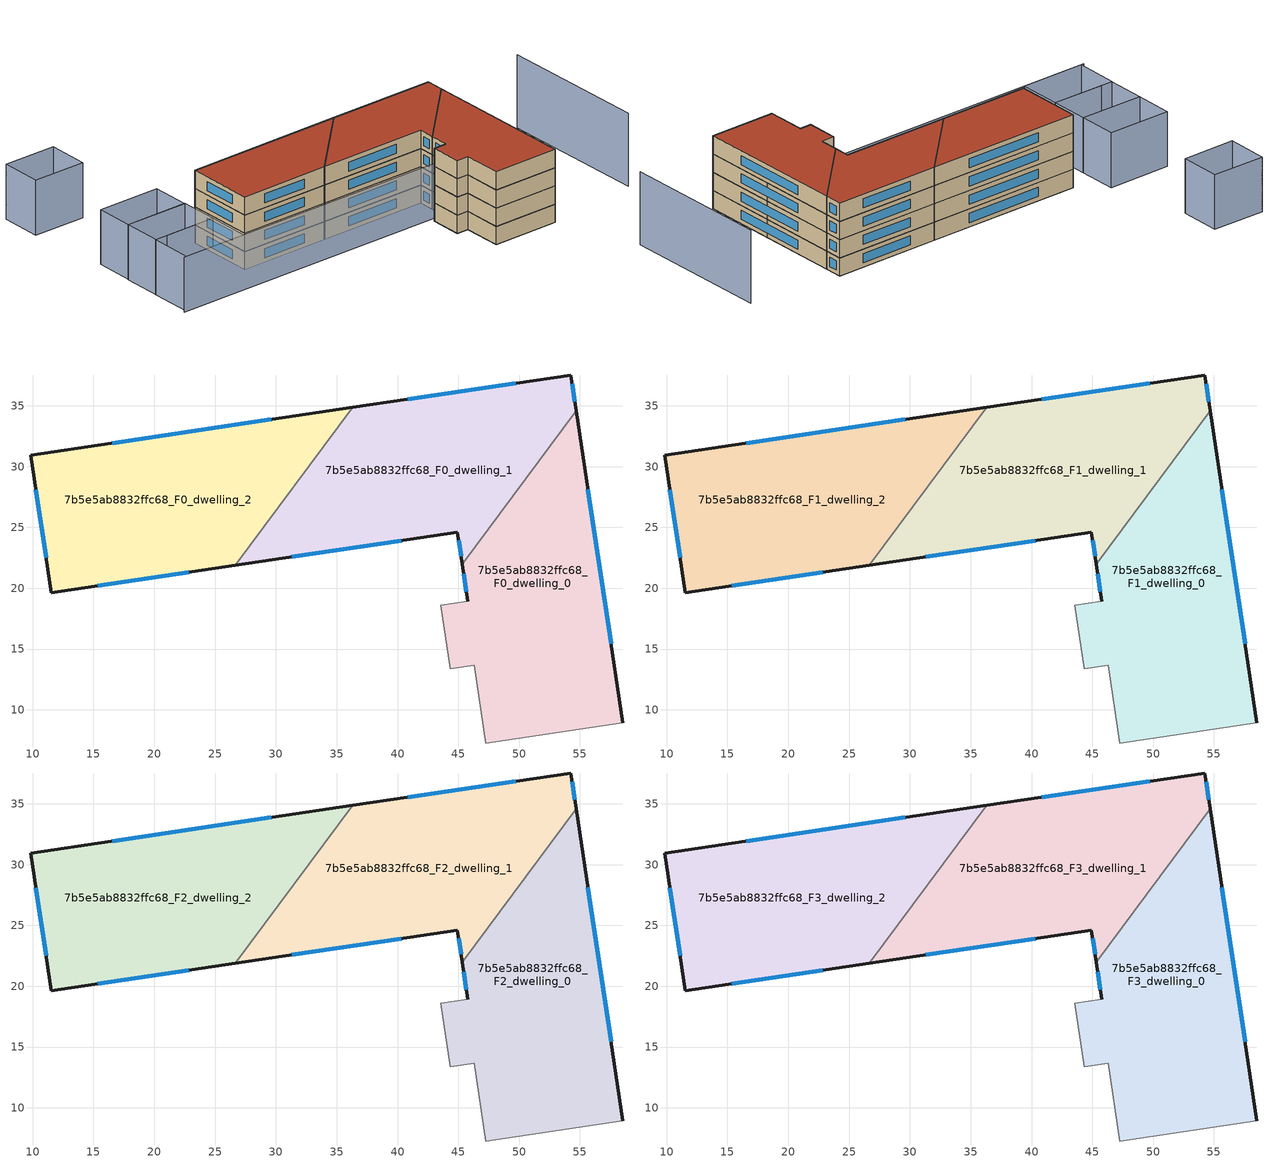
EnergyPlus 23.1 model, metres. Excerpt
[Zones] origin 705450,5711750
7b5e5ab8832ffc68_F0_dwelling_0
 floor ground (EU_floor_Construction): 58.52,8.95 54.69,34.61 45.32,21.97 45.77,18.95 43.56,18.62 44.34,13.39 46.31,13.68 47.26,7.28 z0
 wall outside (EU_wall_Construction): 45.77,18.95 45.32,21.97 / 54.69,34.61 58.52,8.95 z0:3
 wall adiabatic (EU_wall_Construction): 58.52,8.95 47.26,7.28 46.31,13.68 44.34,13.39 43.56,18.62 45.77,18.95 z0:3
 wall to 7b5e5ab8832ffc68_F0_dwelling_1 (EU_wall_Construction): 45.32,21.97 54.69,34.61 z0:3
 window (EU_Window_Construction): 45.66,19.71 45.43,21.21 / 55.66,28.12 57.55,15.44 z0.76:2.24
7b5e5ab8832ffc68_F0_dwelling_1
 floor ground (EU_floor_Construction): 45.32,21.97 54.69,34.61 54.25,37.53 36.3,34.87 26.68,21.89 44.93,24.6 z0
 wall outside (EU_wall_Construction): 45.32,21.97 44.93,24.6 26.68,21.89 / 36.3,34.87 54.25,37.53 54.69,34.61 z0:3
 wall to 7b5e5ab8832ffc68_F0_dwelling_2 (EU_wall_Construction): 26.68,21.89 36.3,34.87 z0:3
 window (EU_Window_Construction): 54.36,36.79 54.58,35.34 / 45.22,22.64 45.03,23.94 / 40.31,23.92 31.29,22.58 / 40.84,35.54 49.71,36.86 z0.76:2.24
7b5e5ab8832ffc68_F0_dwelling_2
 floor ground (EU_floor_Construction): 26.68,21.89 36.3,34.87 9.85,30.94 11.53,19.64 z0
 wall outside (EU_wall_Construction): 26.68,21.89 11.53,19.64 9.85,30.94 36.3,34.87 z0:3
 window (EU_Window_Construction): 22.85,21.32 15.36,20.21 / 11.1,22.5 10.27,28.09 / 16.54,31.94 29.61,33.87 z0.76:2.24
7b5e5ab8832ffc68_F1_dwelling_0
 floor to 7b5e5ab8832ffc68_F0_dwelling_0 (EU_floor_Construction): 58.52,8.95 54.69,34.61 45.32,21.97 45.77,18.95 43.56,18.62 44.34,13.39 46.31,13.68 47.26,7.28 z3
 wall outside (EU_wall_Construction): 45.77,18.95 45.32,21.97 / 54.69,34.61 58.52,8.95 z3:6
 wall adiabatic (EU_wall_Construction): 58.52,8.95 47.26,7.28 46.31,13.68 44.34,13.39 43.56,18.62 45.77,18.95 z3:6
 wall to 7b5e5ab8832ffc68_F1_dwelling_1 (EU_wall_Construction): 45.32,21.97 54.69,34.61 z3:6
 window (EU_Window_Construction): 45.66,19.71 45.43,21.21 / 55.66,28.12 57.55,15.44 z3.76:5.24
7b5e5ab8832ffc68_F1_dwelling_1
 floor to 7b5e5ab8832ffc68_F0_dwelling_1 (EU_floor_Construction): 45.32,21.97 54.69,34.61 54.25,37.53 36.3,34.87 26.68,21.89 44.93,24.6 z3
 wall outside (EU_wall_Construction): 45.32,21.97 44.93,24.6 26.68,21.89 / 36.3,34.87 54.25,37.53 54.69,34.61 z3:6
 wall to 7b5e5ab8832ffc68_F1_dwelling_2 (EU_wall_Construction): 26.68,21.89 36.3,34.87 z3:6
 window (EU_Window_Construction): 54.36,36.79 54.58,35.34 / 45.22,22.64 45.03,23.94 / 40.31,23.92 31.29,22.58 / 40.84,35.54 49.71,36.86 z3.76:5.24
7b5e5ab8832ffc68_F1_dwelling_2
 floor to 7b5e5ab8832ffc68_F0_dwelling_2 (EU_floor_Construction): 26.68,21.89 36.3,34.87 9.85,30.94 11.53,19.64 z3
 wall outside (EU_wall_Construction): 26.68,21.89 11.53,19.64 9.85,30.94 36.3,34.87 z3:6
 window (EU_Window_Construction): 22.85,21.32 15.36,20.21 / 11.1,22.5 10.27,28.09 / 16.54,31.94 29.61,33.87 z3.76:5.24
7b5e5ab8832ffc68_F2_dwelling_0
 floor to 7b5e5ab8832ffc68_F1_dwelling_0 (EU_floor_Construction): 58.52,8.95 54.69,34.61 45.32,21.97 45.77,18.95 43.56,18.62 44.34,13.39 46.31,13.68 47.26,7.28 z6
 wall outside (EU_wall_Construction): 45.77,18.95 45.32,21.97 / 54.69,34.61 58.52,8.95 z6:9
 wall adiabatic (EU_wall_Construction): 58.52,8.95 47.26,7.28 46.31,13.68 44.34,13.39 43.56,18.62 45.77,18.95 z6:9
 wall to 7b5e5ab8832ffc68_F2_dwelling_1 (EU_wall_Construction): 45.32,21.97 54.69,34.61 z6:9
 window (EU_Window_Construction): 45.66,19.71 45.43,21.21 / 55.66,28.12 57.55,15.44 z6.76:8.24
7b5e5ab8832ffc68_F2_dwelling_1
 floor to 7b5e5ab8832ffc68_F1_dwelling_1 (EU_floor_Construction): 45.32,21.97 54.69,34.61 54.25,37.53 36.3,34.87 26.68,21.89 44.93,24.6 z6
 wall outside (EU_wall_Construction): 45.32,21.97 44.93,24.6 26.68,21.89 / 36.3,34.87 54.25,37.53 54.69,34.61 z6:9
 wall to 7b5e5ab8832ffc68_F2_dwelling_2 (EU_wall_Construction): 26.68,21.89 36.3,34.87 z6:9
 window (EU_Window_Construction): 54.36,36.79 54.58,35.34 / 45.22,22.64 45.03,23.94 / 40.31,23.92 31.29,22.58 / 40.84,35.54 49.71,36.86 z6.76:8.24
7b5e5ab8832ffc68_F2_dwelling_2
 floor to 7b5e5ab8832ffc68_F1_dwelling_2 (EU_floor_Construction): 26.68,21.89 36.3,34.87 9.85,30.94 11.53,19.64 z6
 wall outside (EU_wall_Construction): 26.68,21.89 11.53,19.64 9.85,30.94 36.3,34.87 z6:9
 window (EU_Window_Construction): 22.85,21.32 15.36,20.21 / 11.1,22.5 10.27,28.09 / 16.54,31.94 29.61,33.87 z6.76:8.24
7b5e5ab8832ffc68_F3_dwelling_0
 floor to 7b5e5ab8832ffc68_F2_dwelling_0 (EU_floor_Construction): 58.52,8.95 54.69,34.61 45.32,21.97 45.77,18.95 43.56,18.62 44.34,13.39 46.31,13.68 47.26,7.28 z9
 wall outside (EU_wall_Construction): 45.77,18.95 45.32,21.97 / 54.69,34.61 58.52,8.95 z9:12
 wall adiabatic (EU_wall_Construction): 58.52,8.95 47.26,7.28 46.31,13.68 44.34,13.39 43.56,18.62 45.77,18.95 z9:12
 wall to 7b5e5ab8832ffc68_F3_dwelling_1 (EU_wall_Construction): 45.32,21.97 54.69,34.61 z9:12
 window (EU_Window_Construction): 45.66,19.71 45.43,21.21 / 55.66,28.12 57.55,15.44 z9.76:11.24
 roof outside (EU_roof_Construction): 54.69,34.61 58.52,8.95 47.26,7.28 46.31,13.68 44.34,13.39 43.56,18.62 45.77,18.95 45.32,21.97 z12
7b5e5ab8832ffc68_F3_dwelling_1
 floor to 7b5e5ab8832ffc68_F2_dwelling_1 (EU_floor_Construction): 45.32,21.97 54.69,34.61 54.25,37.53 36.3,34.87 26.68,21.89 44.93,24.6 z9
 wall outside (EU_wall_Construction): 45.32,21.97 44.93,24.6 26.68,21.89 / 36.3,34.87 54.25,37.53 54.69,34.61 z9:12
 wall to 7b5e5ab8832ffc68_F3_dwelling_2 (EU_wall_Construction): 26.68,21.89 36.3,34.87 z9:12
 window (EU_Window_Construction): 54.36,36.79 54.58,35.34 / 45.22,22.64 45.03,23.94 / 40.31,23.92 31.29,22.58 / 40.84,35.54 49.71,36.86 z9.76:11.24
 roof outside (EU_roof_Construction): 54.25,37.53 54.69,34.61 45.32,21.97 44.93,24.6 26.68,21.89 36.3,34.87 z12
7b5e5ab8832ffc68_F3_dwelling_2
 floor to 7b5e5ab8832ffc68_F2_dwelling_2 (EU_floor_Construction): 26.68,21.89 36.3,34.87 9.85,30.94 11.53,19.64 z9
 wall outside (EU_wall_Construction): 26.68,21.89 11.53,19.64 9.85,30.94 36.3,34.87 z9:12
 window (EU_Window_Construction): 22.85,21.32 15.36,20.21 / 11.1,22.5 10.27,28.09 / 16.54,31.94 29.61,33.87 z9.76:11.24
 roof outside (EU_roof_Construction): 36.3,34.87 26.68,21.89 11.53,19.64 9.85,30.94 z12
shading: -3.23,12.57 56.65,21.23 / 0.3,46.67 -8.62,45.42 / -8.62,45.42 -9.57,52.18 / -9.57,52.18 -0.64,53.44 / -0.64,53.44 0.3,46.67 / 8.03,14.2 -2.78,12.64 / -2.78,12.64 -3.79,19.66 / -3.79,19.66 7.02,21.22 / 7.02,21.22 8.03,14.2 / 6.96,21.22 -3.74,19.67 / -3.74,19.67 -4.66,25.98 / -4.66,25.98 6.05,27.52 / 6.05,27.52 6.96,21.22 / -5.53,32.28 5.12,33.81 / 5.12,33.81 6.03,27.51 / 6.03,27.51 -4.62,25.98 / -4.62,25.98 -5.53,32.28 z0:9; 73.79,13.4 69.93,38.12 z0:12
[Building]
EU S2 Campaign: North Axis=0; Terrain=City; Solar Distribution=FullExterior
[Site:Location]
London: Latitude=51.5; Longitude=-0.5; Time Zone=0; Elevation=25
[SizingPeriod:WeatherFileDays]
AnnualSizingPeriod: Begin Month=1; Begin Day of Month=1; End Month=12; End Day of Month=31; Day of Week for Start Day=Monday; Use Weather File Daylight Saving Period=No; Use Weather File Rain and Snow Indicators=No
[MATERIAL]
EU_InternalMass_Material: Roughness=MediumRough; Thickness=0.1; Conductivity=1; Density=1800; Specific Heat=900; Thermal Absorptance=0.9; Solar Absorptance=0.7; Visible Absorptance=0.7
[MATERIAL:NOMASS] Roughness=MediumRough; Thermal Absorptance=0.9; Solar Absorptance=0.7; Visible Absorptance=0.7
Name | Thermal Resistance
EU_wall_NoMass | 0.655885
EU_roof_NoMass | 2.70553
EU_floor_NoMass | 2.16442
[WINDOWMATERIAL:SIMPLEGLAZINGSYSTEM]
EU_Window_SimpleGlazing: UFactor=2.91071; Solar Heat Gain Coefficient=0.76; Visible Transmittance=0.76
[CONSTRUCTION]
EU_wall_Construction: EU_wall_NoMass
EU_roof_Construction: EU_roof_NoMass
EU_floor_Construction: EU_floor_NoMass
EU_InternalMass_Construction: EU_InternalMass_Material
EU_Window_Construction: EU_Window_SimpleGlazing
[ZONE] Type=1; Multiplier=1; Ceiling Height=autocalculate; Floor Area=autocalculate; Part of Total Floor Area=Yes
Name | Volume
7b5e5ab8832ffc68_F0_dwelling_0; 7b5e5ab8832ffc68_F1_dwelling_0; 7b5e5ab8832ffc68_F2_dwelling_0; 7b5e5ab8832ffc68_F3_dwelling_0 | 720.751
7b5e5ab8832ffc68_F0_dwelling_1; 7b5e5ab8832ffc68_F1_dwelling_1; 7b5e5ab8832ffc68_F2_dwelling_1; 7b5e5ab8832ffc68_F3_dwelling_1 | 720.735
7b5e5ab8832ffc68_F0_dwelling_2 | 720.749
7b5e5ab8832ffc68_F1_dwelling_2; 7b5e5ab8832ffc68_F2_dwelling_2; 7b5e5ab8832ffc68_F3_dwelling_2 | 720.748
[INTERNALMASS] Construction=EU_InternalMass_Construction
Name | Zone or ZoneList | Surface Area
7b5e5ab8832ffc68_F0_dwelling_0_EU_InternalMass | 7b5e5ab8832ffc68_F0_dwelling_0 | 240.25
7b5e5ab8832ffc68_F0_dwelling_1_EU_InternalMass | 7b5e5ab8832ffc68_F0_dwelling_1 | 240.245
7b5e5ab8832ffc68_F0_dwelling_2_EU_InternalMass | 7b5e5ab8832ffc68_F0_dwelling_2 | 240.249
7b5e5ab8832ffc68_F1_dwelling_0_EU_InternalMass | 7b5e5ab8832ffc68_F1_dwelling_0 | 240.25
7b5e5ab8832ffc68_F1_dwelling_1_EU_InternalMass | 7b5e5ab8832ffc68_F1_dwelling_1 | 240.245
7b5e5ab8832ffc68_F1_dwelling_2_EU_InternalMass | 7b5e5ab8832ffc68_F1_dwelling_2 | 240.249
7b5e5ab8832ffc68_F2_dwelling_0_EU_InternalMass | 7b5e5ab8832ffc68_F2_dwelling_0 | 240.25
7b5e5ab8832ffc68_F2_dwelling_1_EU_InternalMass | 7b5e5ab8832ffc68_F2_dwelling_1 | 240.245
7b5e5ab8832ffc68_F2_dwelling_2_EU_InternalMass | 7b5e5ab8832ffc68_F2_dwelling_2 | 240.249
7b5e5ab8832ffc68_F3_dwelling_0_EU_InternalMass | 7b5e5ab8832ffc68_F3_dwelling_0 | 240.25
7b5e5ab8832ffc68_F3_dwelling_1_EU_InternalMass | 7b5e5ab8832ffc68_F3_dwelling_1 | 240.245
7b5e5ab8832ffc68_F3_dwelling_2_EU_InternalMass | 7b5e5ab8832ffc68_F3_dwelling_2 | 240.249
[OTHEREQUIPMENT] Fuel Type=Electricity; Design Level Calculation Method=Watts/Area; Power per Zone Floor Area=1; Fraction Latent=0; Fraction Radiant=0; Fraction Lost=0; Carbon Dioxide Generation Rate=0; EndUse Subcategory=EU_Step8_InternalGains
Name | Zone or ZoneList or Space or SpaceList | Schedule
EU_Step8_InternalGain_7b5e5ab8832ffc68_F0_dwelling_0_f000 | 7b5e5ab8832ffc68_F0_dwelling_0 | EU_Step8_GainSchedule_7b5e5ab8832ffc68_F0_dwelling_0_f000
EU_Step8_InternalGain_7b5e5ab8832ffc68_F0_dwelling_1_f000 | 7b5e5ab8832ffc68_F0_dwelling_1 | EU_Step8_GainSchedule_7b5e5ab8832ffc68_F0_dwelling_1_f000
EU_Step8_InternalGain_7b5e5ab8832ffc68_F0_dwelling_2_f000 | 7b5e5ab8832ffc68_F0_dwelling_2 | EU_Step8_GainSchedule_7b5e5ab8832ffc68_F0_dwelling_2_f000
EU_Step8_InternalGain_7b5e5ab8832ffc68_F1_dwelling_0_f000 | 7b5e5ab8832ffc68_F1_dwelling_0 | EU_Step8_GainSchedule_7b5e5ab8832ffc68_F1_dwelling_0_f000
EU_Step8_InternalGain_7b5e5ab8832ffc68_F1_dwelling_1_f000 | 7b5e5ab8832ffc68_F1_dwelling_1 | EU_Step8_GainSchedule_7b5e5ab8832ffc68_F1_dwelling_1_f000
EU_Step8_InternalGain_7b5e5ab8832ffc68_F1_dwelling_2_f000 | 7b5e5ab8832ffc68_F1_dwelling_2 | EU_Step8_GainSchedule_7b5e5ab8832ffc68_F1_dwelling_2_f000
EU_Step8_InternalGain_7b5e5ab8832ffc68_F2_dwelling_0_f000 | 7b5e5ab8832ffc68_F2_dwelling_0 | EU_Step8_GainSchedule_7b5e5ab8832ffc68_F2_dwelling_0_f000
EU_Step8_InternalGain_7b5e5ab8832ffc68_F2_dwelling_1_f000 | 7b5e5ab8832ffc68_F2_dwelling_1 | EU_Step8_GainSchedule_7b5e5ab8832ffc68_F2_dwelling_1_f000
EU_Step8_InternalGain_7b5e5ab8832ffc68_F2_dwelling_2_f000 | 7b5e5ab8832ffc68_F2_dwelling_2 | EU_Step8_GainSchedule_7b5e5ab8832ffc68_F2_dwelling_2_f000
EU_Step8_InternalGain_7b5e5ab8832ffc68_F3_dwelling_0_f000 | 7b5e5ab8832ffc68_F3_dwelling_0 | EU_Step8_GainSchedule_7b5e5ab8832ffc68_F3_dwelling_0_f000
EU_Step8_InternalGain_7b5e5ab8832ffc68_F3_dwelling_1_f000 | 7b5e5ab8832ffc68_F3_dwelling_1 | EU_Step8_GainSchedule_7b5e5ab8832ffc68_F3_dwelling_1_f000
EU_Step8_InternalGain_7b5e5ab8832ffc68_F3_dwelling_2_f000 | 7b5e5ab8832ffc68_F3_dwelling_2 | EU_Step8_GainSchedule_7b5e5ab8832ffc68_F3_dwelling_2_f000
[ZONEVENTILATION:DESIGNFLOWRATE] Schedule=EU_AlwaysOn; Design Flow Rate Calculation Method=AirChanges/Hour; Air Changes per Hour=0.462017; Ventilation Type=Natural; Fan Pressure Rise=0; Fan Total Efficiency=1; Constant Term Coefficient=1; Temperature Term Coefficient=0; Velocity Term Coefficient=0; Velocity Squared Term Coefficient=0; Minimum Indoor Temperature=-100; Maximum Indoor Temperature=100; Delta Temperature=-100; Minimum Outdoor Temperature=-100; Maximum Outdoor Temperature=100; Maximum Wind Speed=40
Name | Zone or ZoneList or Space or SpaceList
EU_ConstantAir_7b5e5ab8832ffc68_F0_dwelling_0 | 7b5e5ab8832ffc68_F0_dwelling_0
EU_ConstantAir_7b5e5ab8832ffc68_F0_dwelling_1 | 7b5e5ab8832ffc68_F0_dwelling_1
EU_ConstantAir_7b5e5ab8832ffc68_F0_dwelling_2 | 7b5e5ab8832ffc68_F0_dwelling_2
EU_ConstantAir_7b5e5ab8832ffc68_F1_dwelling_0 | 7b5e5ab8832ffc68_F1_dwelling_0
EU_ConstantAir_7b5e5ab8832ffc68_F1_dwelling_1 | 7b5e5ab8832ffc68_F1_dwelling_1
EU_ConstantAir_7b5e5ab8832ffc68_F1_dwelling_2 | 7b5e5ab8832ffc68_F1_dwelling_2
EU_ConstantAir_7b5e5ab8832ffc68_F2_dwelling_0 | 7b5e5ab8832ffc68_F2_dwelling_0
EU_ConstantAir_7b5e5ab8832ffc68_F2_dwelling_1 | 7b5e5ab8832ffc68_F2_dwelling_1
EU_ConstantAir_7b5e5ab8832ffc68_F2_dwelling_2 | 7b5e5ab8832ffc68_F2_dwelling_2
EU_ConstantAir_7b5e5ab8832ffc68_F3_dwelling_0 | 7b5e5ab8832ffc68_F3_dwelling_0
EU_ConstantAir_7b5e5ab8832ffc68_F3_dwelling_1 | 7b5e5ab8832ffc68_F3_dwelling_1
EU_ConstantAir_7b5e5ab8832ffc68_F3_dwelling_2 | 7b5e5ab8832ffc68_F3_dwelling_2
[HVACTEMPLATE:THERMOSTAT] Constant Heating Setpoint=20; Constant Cooling Setpoint=50
EU_HeatOnly_7b5e5ab8832ffc68_F0_dwelling_0; EU_HeatOnly_7b5e5ab8832ffc68_F0_dwelling_1; EU_HeatOnly_7b5e5ab8832ffc68_F0_dwelling_2; EU_HeatOnly_7b5e5ab8832ffc68_F1_dwelling_0; EU_HeatOnly_7b5e5ab8832ffc68_F1_dwelling_1; EU_HeatOnly_7b5e5ab8832ffc68_F1_dwelling_2; EU_HeatOnly_7b5e5ab8832ffc68_F2_dwelling_0; EU_HeatOnly_7b5e5ab8832ffc68_F2_dwelling_1; EU_HeatOnly_7b5e5ab8832ffc68_F2_dwelling_2; EU_HeatOnly_7b5e5ab8832ffc68_F3_dwelling_0; EU_HeatOnly_7b5e5ab8832ffc68_F3_dwelling_1; EU_HeatOnly_7b5e5ab8832ffc68_F3_dwelling_2
[HVACTEMPLATE:ZONE:IDEALLOADSAIRSYSTEM] System Availability Schedule=EU_AlwaysOn; Maximum Heating Supply Air Temperature=50; Minimum Cooling Supply Air Temperature=13; Maximum Heating Supply Air Humidity Ratio=0.0156; Minimum Cooling Supply Air Humidity Ratio=0.0077; Heating Limit=NoLimit; Cooling Limit=NoLimit; Heating Availability Schedule=EU_AlwaysOn; Cooling Availability Schedule=EU_CoolingOff; Dehumidification Control Type=ConstantSensibleHeatRatio; Cooling Sensible Heat Ratio=0.7; Dehumidification Setpoint=60; Humidification Control Type=None; Humidification Setpoint=30; Outdoor Air Method=None; Outdoor Air Flow Rate per Person=0.00944; Outdoor Air Flow Rate per Zone Floor Area=0; Outdoor Air Flow Rate per Zone=0; Demand Controlled Ventilation Type=None; Outdoor Air Economizer Type=NoEconomizer; Heat Recovery Type=None; Sensible Heat Recovery Effectiveness=0.7; Latent Heat Recovery Effectiveness=0.65
Name | Template Thermostat
7b5e5ab8832ffc68_F0_dwelling_0 | EU_HeatOnly_7b5e5ab8832ffc68_F0_dwelling_0
7b5e5ab8832ffc68_F0_dwelling_1 | EU_HeatOnly_7b5e5ab8832ffc68_F0_dwelling_1
7b5e5ab8832ffc68_F0_dwelling_2 | EU_HeatOnly_7b5e5ab8832ffc68_F0_dwelling_2
7b5e5ab8832ffc68_F1_dwelling_0 | EU_HeatOnly_7b5e5ab8832ffc68_F1_dwelling_0
7b5e5ab8832ffc68_F1_dwelling_1 | EU_HeatOnly_7b5e5ab8832ffc68_F1_dwelling_1
7b5e5ab8832ffc68_F1_dwelling_2 | EU_HeatOnly_7b5e5ab8832ffc68_F1_dwelling_2
7b5e5ab8832ffc68_F2_dwelling_0 | EU_HeatOnly_7b5e5ab8832ffc68_F2_dwelling_0
7b5e5ab8832ffc68_F2_dwelling_1 | EU_HeatOnly_7b5e5ab8832ffc68_F2_dwelling_1
7b5e5ab8832ffc68_F2_dwelling_2 | EU_HeatOnly_7b5e5ab8832ffc68_F2_dwelling_2
7b5e5ab8832ffc68_F3_dwelling_0 | EU_HeatOnly_7b5e5ab8832ffc68_F3_dwelling_0
7b5e5ab8832ffc68_F3_dwelling_1 | EU_HeatOnly_7b5e5ab8832ffc68_F3_dwelling_1
7b5e5ab8832ffc68_F3_dwelling_2 | EU_HeatOnly_7b5e5ab8832ffc68_F3_dwelling_2
[SIZING:ZONE] Zone Cooling Design Supply Air Temperature Input Method=SupplyAirTemperature; Zone Cooling Design Supply Air Temperature=13; Zone Heating Design Supply Air Temperature Input Method=SupplyAirTemperature; Zone Heating Design Supply Air Temperature=50; Zone Cooling Design Supply Air Humidity Ratio=0.008; Zone Heating Design Supply Air Humidity Ratio=0.008; Cooling Design Air Flow Method=DesignDay; Cooling Design Air Flow Rate=0; Cooling Minimum Air Flow per Zone Floor Area=0.000762; Cooling Minimum Air Flow=0; Cooling Minimum Air Flow Fraction=0.2; Heating Design Air Flow Method=DesignDay; Heating Design Air Flow Rate=0; Heating Maximum Air Flow per Zone Floor Area=0.002032; Heating Maximum Air Flow=0.141576; Heating Maximum Air Flow Fraction=0.3; Account for Dedicated Outdoor Air System=No; Dedicated Outdoor Air System Control Strategy=NeutralSupplyAir; Dedicated Outdoor Air Low Setpoint Temperature for Design=autosize; Dedicated Outdoor Air High Setpoint Temperature for Design=autosize; Zone Load Sizing Method=Sensible Load Only No Latent Load; Zone Latent Cooling Design Supply Air Humidity Ratio Input Method=HumidityRatioDifference; Zone Cooling Design Supply Air Humidity Ratio Difference=0.005; Zone Latent Heating Design Supply Air Humidity Ratio Input Method=HumidityRatioDifference; Zone Humidification Design Supply Air Humidity Ratio Difference=0.005
7b5e5ab8832ffc68_F0_dwelling_0; 7b5e5ab8832ffc68_F0_dwelling_1; 7b5e5ab8832ffc68_F0_dwelling_2; 7b5e5ab8832ffc68_F1_dwelling_0; 7b5e5ab8832ffc68_F1_dwelling_1; 7b5e5ab8832ffc68_F1_dwelling_2; 7b5e5ab8832ffc68_F2_dwelling_0; 7b5e5ab8832ffc68_F2_dwelling_1; 7b5e5ab8832ffc68_F2_dwelling_2; 7b5e5ab8832ffc68_F3_dwelling_0; 7b5e5ab8832ffc68_F3_dwelling_1; 7b5e5ab8832ffc68_F3_dwelling_2
[SCHEDULE:CONSTANT]
Name | Hourly Value
EU_AlwaysOn | 1
EU_CoolingOff | 0
[SCHEDULE:FILE] Column Number=1; Rows to Skip at Top=0; Number of Hours of Data=8760; Column Separator=Comma; Interpolate to Timestep=No; Minutes per Item=60; Adjust Schedule for Daylight Savings=Yes
Name | File
EU_Step8_GainSchedule_7b5e5ab8832ffc68_F0_dwelling_0_f000 | ../../schedules/7b5e5ab8832ffc68/7b5e5ab8832ffc68_F0_dwelling_0_f000_gain.csv
EU_Step8_GainSchedule_7b5e5ab8832ffc68_F0_dwelling_1_f000 | ../../schedules/7b5e5ab8832ffc68/7b5e5ab8832ffc68_F0_dwelling_1_f000_gain.csv
EU_Step8_GainSchedule_7b5e5ab8832ffc68_F0_dwelling_2_f000 | ../../schedules/7b5e5ab8832ffc68/7b5e5ab8832ffc68_F0_dwelling_2_f000_gain.csv
EU_Step8_GainSchedule_7b5e5ab8832ffc68_F1_dwelling_0_f000 | ../../schedules/7b5e5ab8832ffc68/7b5e5ab8832ffc68_F1_dwelling_0_f000_gain.csv
EU_Step8_GainSchedule_7b5e5ab8832ffc68_F1_dwelling_1_f000 | ../../schedules/7b5e5ab8832ffc68/7b5e5ab8832ffc68_F1_dwelling_1_f000_gain.csv
EU_Step8_GainSchedule_7b5e5ab8832ffc68_F1_dwelling_2_f000 | ../../schedules/7b5e5ab8832ffc68/7b5e5ab8832ffc68_F1_dwelling_2_f000_gain.csv
EU_Step8_GainSchedule_7b5e5ab8832ffc68_F2_dwelling_0_f000 | ../../schedules/7b5e5ab8832ffc68/7b5e5ab8832ffc68_F2_dwelling_0_f000_gain.csv
EU_Step8_GainSchedule_7b5e5ab8832ffc68_F2_dwelling_1_f000 | ../../schedules/7b5e5ab8832ffc68/7b5e5ab8832ffc68_F2_dwelling_1_f000_gain.csv
EU_Step8_GainSchedule_7b5e5ab8832ffc68_F2_dwelling_2_f000 | ../../schedules/7b5e5ab8832ffc68/7b5e5ab8832ffc68_F2_dwelling_2_f000_gain.csv
EU_Step8_GainSchedule_7b5e5ab8832ffc68_F3_dwelling_0_f000 | ../../schedules/7b5e5ab8832ffc68/7b5e5ab8832ffc68_F3_dwelling_0_f000_gain.csv
EU_Step8_GainSchedule_7b5e5ab8832ffc68_F3_dwelling_1_f000 | ../../schedules/7b5e5ab8832ffc68/7b5e5ab8832ffc68_F3_dwelling_1_f000_gain.csv
EU_Step8_GainSchedule_7b5e5ab8832ffc68_F3_dwelling_2_f000 | ../../schedules/7b5e5ab8832ffc68/7b5e5ab8832ffc68_F3_dwelling_2_f000_gain.csv
